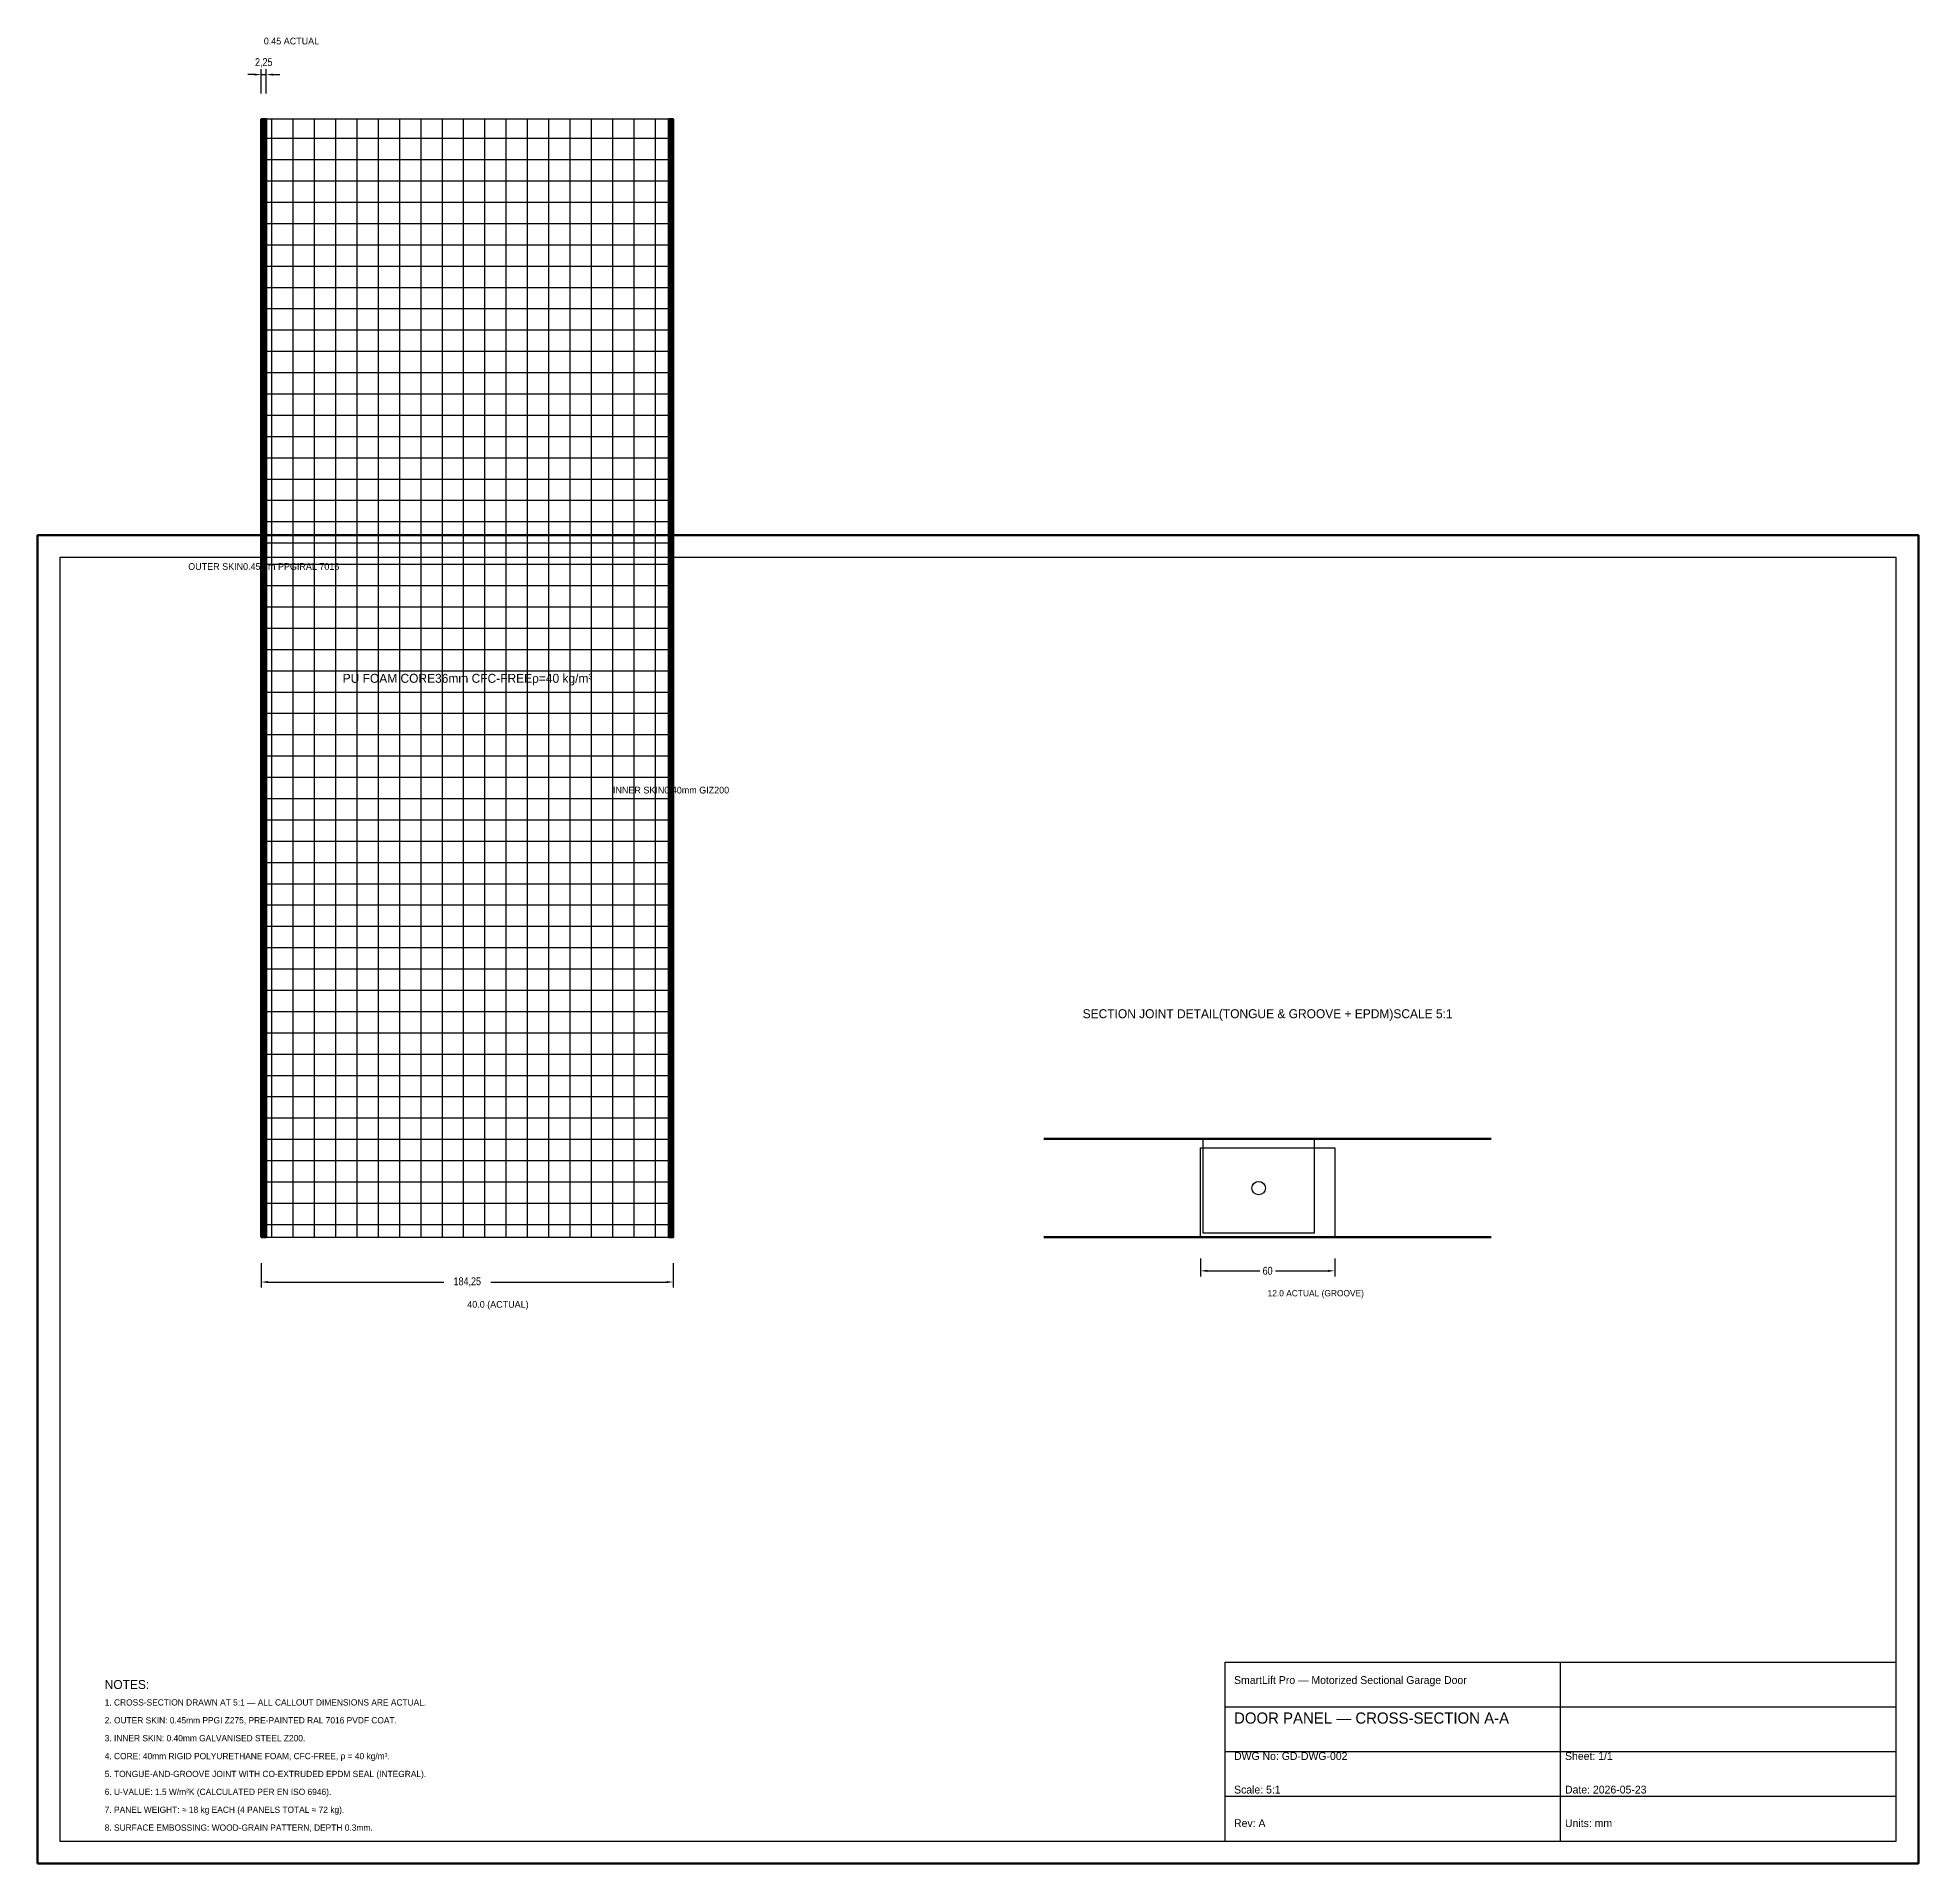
# Model space of a CAD drawing. Header units: millimetres. Extents: x 0 to 841, y 0 to 817.
import ezdxf
from ezdxf.enums import TextEntityAlignment as Align

# ---------------------------------------------------------------- set-up
doc = ezdxf.new("R2010")
doc.units = ezdxf.units.MM
for name, color, linetype in [('ANNOTATION', 5, 'Continuous'), ('DIM', 2, 'Continuous'), ('HATCH', 8, 'Continuous'), ('NOTES', 3, 'Continuous'), ('OUTLINE', 7, 'Continuous'), ('TITLE', 6, 'Continuous')]:
    doc.layers.add(name, color=color, linetype=linetype)
doc.styles.add('OpenSansCondensed-Light', font='OpenSansCondensed-Light.ttf')
doc.dimstyles.get("Standard").update_dxf_attribs({"dimtxt": 3.5, "dimasz": 3, "dimexe": 2.5, "dimexo": 1.5, "dimgap": 1, "dimtad": 1, "dimcen": 2.5, "dimazin": 3, "dimtfac": 1, "dimtmove": 0, "dimatfit": 3})

# ---------------------------------------------------------------- blocks, each defined once
blk = doc.blocks.new('_CLOSEDFILLED')
at = {"color": 0, "linetype": 'BYBLOCK'}
blk.add_solid([(-1, 0.16), (0, 0), (-1, -0.16)], dxfattribs=at)
blk = doc.blocks.new('*D1')
for p, q in [((100, 268.5), (100, 257.5)), ((284.25, 268.5), (284.25, 257.5)), ((103, 260), (181.625, 260)), ((202.625, 260), (281.25, 260))]:
    blk.add_line(p, q)
at = {"layer": 'Defpoints'}
for p in [(100, 270), (284.25, 270), (100, 260)]:
    blk.add_point(p, dxfattribs=at)
at = {"layer": 'DIM', "xscale": 3, "yscale": 3, "rotation": 180}
blk.add_blockref('_CLOSEDFILLED', (100, 260), dxfattribs=at)
at = {"layer": 'DIM', "xscale": 3, "yscale": 3}
blk.add_blockref('_CLOSEDFILLED', (284.25, 260), dxfattribs=at)
at = {"layer": 'DIM', "insert": (192.125, 260), "char_height": 3.5, "attachment_point": 5, "style": 'OpenSansCondensed-Light'}
blk.add_mtext('184,25', dxfattribs=at)
blk = doc.blocks.new('*D3')
for p, q in [((520, 270.5), (520, 262.5)), ((580, 270.5), (580, 262.5)), ((523, 265), (546.5, 265)), ((553.5, 265), (577, 265))]:
    blk.add_line(p, q)
at = {"layer": 'Defpoints'}
for p in [(520, 272), (580, 272), (520, 265)]:
    blk.add_point(p, dxfattribs=at)
at = {"layer": 'DIM', "xscale": 3, "yscale": 3, "rotation": 180}
blk.add_blockref('_CLOSEDFILLED', (520, 265), dxfattribs=at)
at = {"layer": 'DIM', "xscale": 3, "yscale": 3}
blk.add_blockref('_CLOSEDFILLED', (580, 265), dxfattribs=at)
at = {"layer": 'DIM', "insert": (550, 265), "char_height": 3.5, "attachment_point": 5, "style": 'OpenSansCondensed-Light'}
blk.add_mtext('60', dxfattribs=at)

msp = doc.modelspace()

# ---------------------------------------------------------------- hatches: boundary and pattern name
at = {"layer": 'HATCH'}
h = msp.add_hatch(dxfattribs=at)
h.set_pattern_fill('SOLID', angle=45)
h.paths.add_polyline_path([(100, 280), (102.25, 280), (102.25, 780), (100, 780)])
h = msp.add_hatch(dxfattribs=at)
h.set_pattern_fill('ANSI37', scale=3, angle=45)
h.paths.add_polyline_path([(102.25, 280), (282.25, 280), (282.25, 780), (102.25, 780)])
h = msp.add_hatch(dxfattribs=at)
h.set_pattern_fill('SOLID', angle=45)
h.paths.add_polyline_path([(282.25, 280), (284.25, 280), (284.25, 780), (282.25, 780)])

# ---------------------------------------------------------------- linework, layer by layer
at = {"layer": 'OUTLINE', "lineweight": 50}
for points in [[(100, 280), (102.25, 280), (102.25, 780), (100, 780), (100, 280)], [(282.25, 280), (284.25, 280), (284.25, 780), (282.25, 780), (282.25, 280)], [(450, 324), (650, 324)], [(450, 280), (650, 280)]]:
    msp.add_lwpolyline(points, dxfattribs=at)
at = {"layer": 'OUTLINE', "lineweight": 25}
for points in [[(102.25, 280), (282.25, 280), (282.25, 780), (102.25, 780), (102.25, 280)], [(520, 280), (520, 320), (580, 320), (580, 280)], [(521, 324), (521, 282), (571, 282), (571, 324)]]:
    msp.add_lwpolyline(points, dxfattribs=at)
at = {"layer": 'OUTLINE'}
msp.add_circle((546, 302), 3, dxfattribs=at)
at = {"layer": 'TITLE'}
for p, q in [((531, 90), (831, 90)), ((531, 10), (531, 90)), ((681, 10), (681, 90)), ((531, 70), (831, 70)), ((531, 50), (831, 50)), ((531, 30), (831, 30)), ((531, 10), (831, 10))]:
    msp.add_line(p, q, dxfattribs=at)
at = {"layer": 'TITLE', "lineweight": 50}
msp.add_lwpolyline([(0, 0), (841, 0), (841, 594), (0, 594), (0, 0)], dxfattribs=at)
at = {"layer": 'TITLE', "lineweight": 25}
msp.add_lwpolyline([(10, 10), (831, 10), (831, 584), (10, 584), (10, 10)], dxfattribs=at)

# ---------------------------------------------------------------- texts
at = {"layer": 'ANNOTATION'}
for s, height, p in [('OUTER SKIN0.45mm PPGIRAL 7016', 3, (101.125, 580)), ('PU FOAM CORE36mm CFC-FREEρ=40 kg/m³', 4, (192.25, 530)), ('INNER SKIN0.40mm GIZ200', 3, (283.25, 480)), ('SECTION JOINT DETAIL(TONGUE & GROOVE + EPDM)SCALE 5:1', 4, (550, 380))]:
    msp.add_text(s, height=height, dxfattribs=at).set_placement(p, align=Align.MIDDLE_CENTER)
at = {"layer": 'NOTES'}
for s, height, p in [('0.45 ACTUAL', 3, (101.125, 815)), ('12.0 ACTUAL (GROOVE)', 2.8, (550, 255)), ('40.0 (ACTUAL)', 3, (192.125, 250)), ('NOTES:', 4, (30, 80)), ('1. CROSS-SECTION DRAWN AT 5:1 — ALL CALLOUT DIMENSIONS ARE ACTUAL.', 2.8, (30, 72)), ('2. OUTER SKIN: 0.45mm PPGI Z275, PRE-PAINTED RAL 7016 PVDF COAT.', 2.8, (30, 64)), ('3. INNER SKIN: 0.40mm GALVANISED STEEL Z200.', 2.8, (30, 56)), ('4. CORE: 40mm RIGID POLYURETHANE FOAM, CFC-FREE, ρ = 40 kg/m³.', 2.8, (30, 48)), ('5. TONGUE-AND-GROOVE JOINT WITH CO-EXTRUDED EPDM SEAL (INTEGRAL).', 2.8, (30, 40)), ('6. U-VALUE: 1.5 W/m²K (CALCULATED PER EN ISO 6946).', 2.8, (30, 32)), ('7. PANEL WEIGHT: ≈ 18 kg EACH (4 PANELS TOTAL ≈ 72 kg).', 2.8, (30, 24)), ('8. SURFACE EMBOSSING: WOOD-GRAIN PATTERN, DEPTH 0.3mm.', 2.8, (30, 16))]:
    msp.add_text(s, height=height, dxfattribs=at).set_placement(p, align=Align.MIDDLE_LEFT)
at = {"layer": 'TITLE'}
for s, height, p in [('SmartLift Pro — Motorized Sectional Garage Door', 3.5, (535, 82)), ('DOOR PANEL — CROSS-SECTION A-A', 5, (535, 65)), ('DWG No: GD-DWG-002', 3.5, (535, 48)), ('Sheet: 1/1', 3.5, (683, 48)), ('Scale: 5:1', 3.5, (535, 33)), ('Date: 2026-05-23', 3.5, (683, 33)), ('Rev: A', 3.5, (535, 18)), ('Units: mm', 3.5, (683, 18))]:
    msp.add_text(s, height=height, dxfattribs=at).set_placement(p, align=Align.MIDDLE_LEFT)

# ---------------------------------------------------------------- dimensions: what is measured, and where the dimension line sits
at = {"layer": 'DIM'}
msp.add_linear_dim(base=(100, 800), p1=(100, 790), p2=(102.25, 790), dimstyle='Standard', dxfattribs=at).render()
for base, p1, p2, picture, middle in [((100, 260), (100, 270), (284.25, 270), '*D1', (192.125, 260)), ((520, 265), (520, 272), (580, 272), '*D3', (550, 265))]:
    dim = msp.add_linear_dim(base=base, p1=p1, p2=p2, dimstyle='Standard', dxfattribs=at)
    dim.commit()
    dim.dimension.update_dxf_attribs({"geometry": picture, "text_midpoint": middle})

doc.saveas('drawing.dxf')
